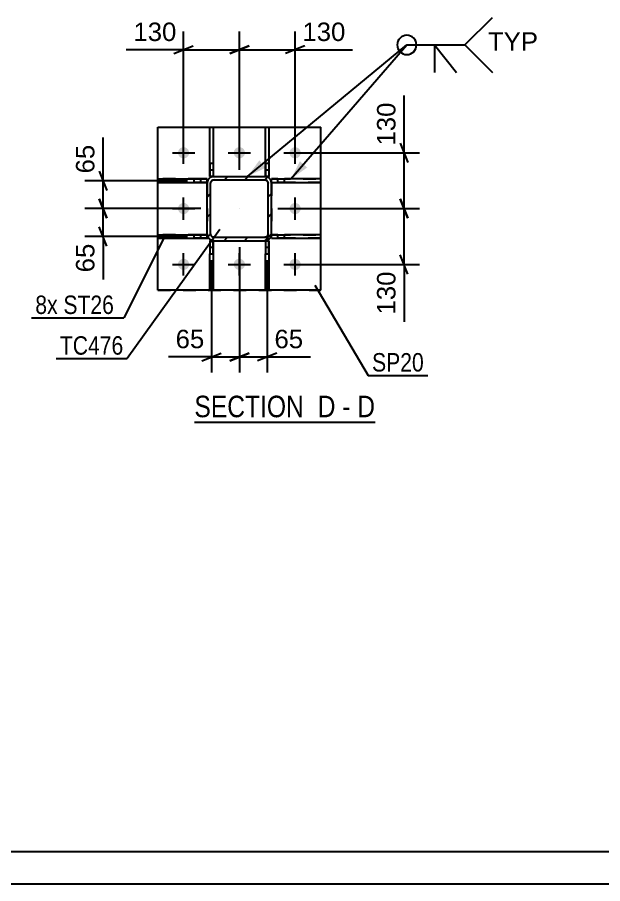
# Model space of a CAD drawing. Header units: millimetres. Extents: x -315 to 526, y -215 to 379.
# Drawn here: x -95.2 to -4.3, y -215 to -80.4 of the extents above; entities that cross this region are included whole.
import ezdxf

# ---------------------------------------------------------------- set-up
doc = ezdxf.new("R2010")
doc.units = ezdxf.units.MM
doc.linetypes.add('DXK_LINE_DOT2', pattern=[3.9198, 1.9599, -1.9599])
doc.linetypes.add('DXK_LINE_DOT3', pattern=[5.9187, 2.979, -0.9799, 0.9799, -0.9799])
doc.styles.add('Arial', font='arial.ttf', dxfattribs={"height": 0.2})
doc.styles.add('Arial Narrow', font='ARIALN.TTF', dxfattribs={"height": 0.2})

# ---------------------------------------------------------------- blocks, each defined once
blk = doc.blocks.new('Unknown-284857918-17864')
at = {"color": 5, "linetype": 'Continuous'}
for p, q in [((-310.25, -210.04), (520.75, -210.04)), ((-315.25, -215.04), (525.75, -215.04))]:
    blk.add_line(p, q, dxfattribs=at)
blk = doc.blocks.new('Unknown-284857918-15 - 31999')
at = {"color": 6, "linetype": 'Continuous'}
blk.add_line((-67.73, -143.31), (-39.66, -143.31), dxfattribs=at)
at = {"color": 0, "linetype": 'Continuous'}
for points in [[(-49.62, -142.56), (-49.62, -139.06), (-67.73, -139.06), (-67.73, -142.56)], [(-45.81, -142.56), (-45.81, -139.06), (-48.57, -139.06), (-48.57, -142.56)], [(-43.48, -142.56), (-43.48, -139.06), (-44.76, -139.06), (-44.76, -142.56)], [(-39.66, -142.56), (-39.66, -139.06), (-42.43, -139.06), (-42.43, -142.56)]]:
    blk.add_wipeout(points, dxfattribs=at)
at = {"color": 7, "linetype": 'Continuous', "style": 'Arial Narrow'}
for s, p in [('SECTION ', (-67.73, -142.56)), ('D', (-48.57, -142.56)), ('D', (-42.43, -142.56)), ('-', (-44.76, -142.56))]:
    blk.add_text(s, height=3.34, dxfattribs=at).set_placement(p)
blk = doc.blocks.new('Part-284857918-32085 - 31999')
at = {"linetype": 'Continuous'}
h = blk.add_hatch(dxfattribs=at)
h.set_pattern_fill('', scale=0.7, style=0, pattern_type=0)
h.set_pattern_definition([(45, (-53.7076, -106.0734), (-1.5715, 1.5715), [])])
h.paths.add_polyline_path([(-55.74, -106.07), (-53.71, -106.07), (-53.71, -105.54), (-55.74, -105.54)])
at = {"color": 7, "linetype": 'DXK_LINE_DOT2'}
for p, q in [((-54.74, -105.54), (-55.74, -105.54)), ((-55.74, -105.54), (-55.74, -105.54)), ((-55.74, -106.07), (-55.74, -105.54)), ((-54.74, -106.07), (-54.74, -105.54)), ((-54.74, -105.54), (-48.08, -105.54)), ((-48.08, -106.07), (-53.71, -106.07))]:
    blk.add_line(p, q, dxfattribs=at)
at = {"color": 2, "linetype": 'Continuous'}
for p, q in [((-55.74, -105.54), (-53.71, -105.54)), ((-55.74, -106.07), (-55.74, -105.54)), ((-55.74, -106.07), (-54.74, -106.07)), ((-55.74, -106.07), (-53.71, -106.07)), ((-53.71, -106.07), (-54.74, -106.07)), ((-48.08, -105.54), (-53.71, -105.54)), ((-53.71, -106.07), (-53.71, -105.54)), ((-53.71, -106.07), (-48.08, -106.07)), ((-48.08, -106.07), (-48.08, -105.54))]:
    blk.add_line(p, q, dxfattribs=at)
blk = doc.blocks.new('Part-284857918-32005 - 31999')
at = {"linetype": 'Continuous'}
h = blk.add_hatch(dxfattribs=at)
h.set_pattern_fill('', scale=0.7, style=0, pattern_type=0)
h.set_pattern_definition([(45, (-56.8108, -115.14), (-1.57154, 1.57154), [])])
h.paths.add_polyline_path([(-64.68, -115.14), (-56.81, -115.14), (-56.4, -115.06), (-56.06, -114.83), (-55.83, -114.48), (-55.74, -114.07), (-55.74, -106.21), (-55.83, -105.8), (-56.06, -105.45), (-56.4, -105.22), (-56.81, -105.14), (-64.68, -105.14), (-65.09, -105.22), (-65.43, -105.45), (-65.66, -105.8), (-65.74, -106.21), (-65.74, -114.07), (-65.66, -114.48), (-65.43, -114.83), (-65.09, -115.06)])
h.paths.add_polyline_path([(-65.17, -114.28), (-65.21, -114.07), (-65.21, -106.21), (-65.17, -106), (-65.05, -105.83), (-64.88, -105.71), (-64.68, -105.67), (-56.81, -105.67), (-56.61, -105.71), (-56.43, -105.83), (-56.32, -106), (-56.28, -106.21), (-56.28, -114.07), (-56.32, -114.28), (-56.43, -114.45), (-56.61, -114.57), (-56.81, -114.61), (-64.68, -114.61), (-64.88, -114.57), (-65.05, -114.45)])
at = {"color": 7, "linetype": 'DXK_LINE_DOT2'}
for p, q in [((-65.74, -106.21), (-65.66, -105.8)), ((-65.74, -106.21), (-65.74, -114.07)), ((-65.17, -106), (-65.21, -106.21)), ((-65.21, -106.21), (-65.21, -106.21)), ((-65.21, -114.07), (-65.21, -106.21)), ((-65.09, -105.22), (-64.68, -105.14)), ((-65.05, -105.83), (-65.05, -105.83)), ((-64.68, -105.14), (-56.81, -105.14)), ((-64.68, -105.14), (-64.68, -105.14)), ((-64.68, -105.67), (-64.68, -105.67)), ((-56.81, -105.14), (-56.81, -105.14)), ((-56.81, -105.14), (-56.4, -105.22)), ((-56.81, -105.67), (-56.81, -105.67)), ((-56.43, -105.83), (-56.43, -105.83)), ((-56.28, -106.21), (-56.32, -106)), ((-56.28, -106.21), (-56.28, -106.21)), ((-56.28, -114.07), (-56.28, -106.21)), ((-55.83, -105.8), (-55.74, -106.21)), ((-55.74, -106.21), (-55.74, -114.07)), ((-65.66, -114.48), (-65.74, -114.07)), ((-65.21, -114.07), (-65.21, -114.07)), ((-65.21, -114.07), (-65.17, -114.28)), ((-56.32, -114.28), (-56.28, -114.07)), ((-56.28, -114.07), (-56.28, -114.07)), ((-55.74, -114.07), (-55.83, -114.48)), ((-65.43, -114.83), (-65.43, -114.83)), ((-64.88, -114.57), (-64.68, -114.61)), ((-64.68, -114.61), (-64.68, -114.61)), ((-64.68, -114.61), (-56.81, -114.61)), ((-64.68, -115.14), (-64.68, -115.14)), ((-56.81, -114.61), (-56.61, -114.57)), ((-56.81, -114.61), (-56.81, -114.61)), ((-56.81, -115.14), (-56.81, -115.14)), ((-56.06, -114.83), (-56.06, -114.83))]:
    blk.add_line(p, q, dxfattribs=at)
at = {"color": 2, "linetype": 'Continuous'}
for p, q in [((-65.66, -105.8), (-65.74, -106.21)), ((-65.74, -114.07), (-65.74, -106.21)), ((-65.21, -106.21), (-65.17, -106)), ((-65.21, -114.07), (-65.21, -106.21)), ((-64.68, -105.14), (-65.09, -105.22)), ((-64.68, -105.67), (-64.88, -105.71)), ((-64.88, -105.71), (-64.68, -105.67)), ((-64.68, -105.14), (-56.81, -105.14)), ((-64.68, -105.67), (-56.81, -105.67)), ((-64.68, -105.67), (-56.81, -105.67)), ((-56.4, -105.22), (-56.81, -105.14)), ((-56.61, -105.71), (-56.81, -105.67)), ((-56.81, -105.67), (-56.61, -105.71)), ((-56.32, -106), (-56.28, -106.21)), ((-56.28, -114.07), (-56.28, -106.21)), ((-55.74, -106.21), (-55.83, -105.8)), ((-55.74, -114.07), (-55.74, -106.21)), ((-65.74, -114.07), (-65.66, -114.48)), ((-65.17, -114.28), (-65.21, -114.07)), ((-56.28, -114.07), (-56.32, -114.28)), ((-55.83, -114.48), (-55.74, -114.07)), ((-64.68, -115.14), (-65.09, -115.06)), ((-65.09, -115.06), (-64.68, -115.14)), ((-64.68, -114.61), (-64.88, -114.57)), ((-64.68, -114.61), (-56.81, -114.61)), ((-64.68, -115.14), (-56.81, -115.14)), ((-64.68, -115.14), (-56.81, -115.14)), ((-56.61, -114.57), (-56.81, -114.61)), ((-56.4, -115.06), (-56.81, -115.14)), ((-56.81, -115.14), (-56.4, -115.06))]:
    blk.add_line(p, q, dxfattribs=at)
at = {"color": 7, "linetype": 'DXK_LINE_DOT3'}
blk.add_line((-60.74, -110.14), (-60.74, -110.14), dxfattribs=at)
at = {"color": 7, "linetype": 'DXK_LINE_DOT2'}
for centre, radius, start, end in [((-64.68, -106.21), 1.07, 112.5, 157.5), ((-64.68, -106.21), 0.533, 135, 157.5), ((-56.81, -106.21), 0.533, 22.5, 45), ((-56.81, -106.21), 1.07, 22.5, 67.5), ((-64.68, -114.07), 0.533, 202.5, 247.2657), ((-56.81, -114.07), 0.533, 292.7343, 337.5), ((-64.68, -114.07), 1.07, 202.5, 225), ((-64.68, -114.07), 1.07, 247.3833, 247.5004), ((-56.81, -114.07), 1.07, 292.4996, 292.6167), ((-56.81, -114.07), 1.07, 315, 337.5)]:
    blk.add_arc(centre, radius, start, end, dxfattribs=at)
at = {"color": 2, "linetype": 'Continuous'}
for centre, radius, start, end in [((-64.68, -106.21), 1.07, 112.5, 157.5), ((-64.68, -106.21), 0.533, 112.5, 157.5), ((-64.68, -106.21), 0.533, 112.5, 135), ((-56.81, -106.21), 0.533, 45, 67.5), ((-56.81, -106.21), 0.533, 22.5, 67.5), ((-56.81, -106.21), 1.07, 22.5, 67.5), ((-64.68, -114.07), 0.533, 202.5, 247.5), ((-56.81, -114.07), 0.533, 292.5, 337.5), ((-64.68, -114.07), 1.07, 202.5, 247.5), ((-64.68, -114.07), 1.07, 225, 247.3829), ((-64.68, -114.07), 0.533, 247.2659, 247.5002), ((-56.81, -114.07), 0.533, 292.4998, 292.7341), ((-56.81, -114.07), 1.07, 292.5, 337.5), ((-56.81, -114.07), 1.07, 292.6171, 315)]:
    blk.add_arc(centre, radius, start, end, dxfattribs=at)
blk = doc.blocks.new('Part-284857918-32091 - 31999')
at = {"linetype": 'Continuous'}
h = blk.add_hatch(dxfattribs=at)
h.set_pattern_fill('', scale=0.7, style=0, pattern_type=0)
h.set_pattern_definition([(45, (-56.1442, -117.1784), (-1.5715, 1.5715), [])])
h.paths.add_polyline_path([(-56.68, -117.18), (-56.14, -117.18), (-56.14, -115.14), (-56.68, -115.14)])
at = {"color": 7, "linetype": 'DXK_LINE_DOT2'}
for p, q in [((-56.68, -115.14), (-56.68, -117.18)), ((-56.68, -115.14), (-56.14, -115.14)), ((-56.14, -115.14), (-56.14, -117.18)), ((-56.68, -116.14), (-56.14, -116.14))]:
    blk.add_line(p, q, dxfattribs=at)
at = {"color": 2, "linetype": 'Continuous'}
for p, q in [((-56.68, -115.14), (-56.68, -117.18)), ((-56.14, -115.14), (-56.68, -115.14)), ((-56.14, -117.18), (-56.14, -115.14)), ((-56.68, -122.81), (-56.68, -117.18)), ((-56.68, -117.18), (-56.14, -117.18)), ((-56.14, -117.18), (-56.14, -122.81)), ((-56.14, -122.81), (-56.68, -122.81))]:
    blk.add_line(p, q, dxfattribs=at)
blk = doc.blocks.new('Part-284857918-32027 - 31999')
at = {"color": 2, "linetype": 'Continuous'}
for p, q in [((-73.41, -97.47), (-73.41, -97.47)), ((-73.41, -122.81), (-73.41, -97.47)), ((-73.41, -97.47), (-48.08, -97.47)), ((-48.08, -97.47), (-48.08, -97.47)), ((-48.08, -122.81), (-48.08, -97.47)), ((-73.41, -122.81), (-73.41, -122.81)), ((-48.08, -122.81), (-73.41, -122.81)), ((-48.08, -122.81), (-48.08, -122.81))]:
    blk.add_line(p, q, dxfattribs=at)
at = {"color": 7, "linetype": 'DXK_LINE_DOT2'}
for p, q in [((-73.41, -97.47), (-48.08, -97.47)), ((-73.41, -122.81), (-48.08, -122.81))]:
    blk.add_line(p, q, dxfattribs=at)
blk = doc.blocks.new('Part-284857918-32086 - 31999')
at = {"linetype": 'Continuous'}
h = blk.add_hatch(dxfattribs=at)
h.set_pattern_fill('', scale=0.7, style=0, pattern_type=0)
h.set_pattern_definition([(45, (-53.7058, -114.7397), (-1.5715, 1.5715), [])])
h.paths.add_polyline_path([(-55.74, -114.74), (-53.71, -114.74), (-53.71, -114.21), (-55.74, -114.21)])
at = {"color": 7, "linetype": 'DXK_LINE_DOT2'}
for p, q in [((-54.74, -114.21), (-55.74, -114.21)), ((-55.74, -114.21), (-55.74, -114.21)), ((-55.74, -114.74), (-55.74, -114.21)), ((-54.74, -114.74), (-54.74, -114.21)), ((-54.74, -114.21), (-48.08, -114.21)), ((-48.08, -114.74), (-53.71, -114.74))]:
    blk.add_line(p, q, dxfattribs=at)
at = {"color": 2, "linetype": 'Continuous'}
for p, q in [((-55.74, -114.21), (-53.71, -114.21)), ((-55.74, -114.74), (-55.74, -114.21)), ((-48.08, -114.21), (-53.71, -114.21)), ((-53.71, -114.74), (-53.71, -114.21)), ((-48.08, -114.74), (-48.08, -114.21)), ((-55.74, -114.74), (-54.74, -114.74)), ((-55.74, -114.74), (-53.71, -114.74)), ((-53.71, -114.74), (-54.74, -114.74)), ((-53.71, -114.74), (-48.08, -114.74))]:
    blk.add_line(p, q, dxfattribs=at)
blk = doc.blocks.new('Part-284857918-32087 - 31999')
at = {"linetype": 'Continuous'}
h = blk.add_hatch(dxfattribs=at)
h.set_pattern_fill('', scale=0.7, style=0, pattern_type=0)
h.set_pattern_definition([(45, (-65.7442, -106.0734), (-1.5715, 1.5715), [])])
h.paths.add_polyline_path([(-67.78, -106.07), (-65.74, -106.07), (-65.74, -105.54), (-67.78, -105.54)])
at = {"color": 2, "linetype": 'Continuous'}
for p, q in [((-73.41, -105.54), (-73.41, -106.07)), ((-73.41, -105.54), (-67.78, -105.54)), ((-73.41, -106.07), (-67.78, -106.07)), ((-67.78, -106.07), (-67.78, -105.54)), ((-67.78, -105.54), (-65.74, -105.54)), ((-67.78, -106.07), (-66.74, -106.07)), ((-65.74, -106.07), (-67.78, -106.07)), ((-66.74, -106.07), (-65.74, -106.07)), ((-65.74, -105.54), (-65.74, -106.07))]:
    blk.add_line(p, q, dxfattribs=at)
at = {"color": 7, "linetype": 'DXK_LINE_DOT2'}
for p, q in [((-66.74, -105.54), (-73.41, -105.54)), ((-73.41, -106.07), (-67.78, -106.07)), ((-66.74, -106.07), (-66.74, -105.54)), ((-65.74, -105.54), (-66.74, -105.54)), ((-65.74, -106.07), (-65.74, -105.54)), ((-65.74, -106.07), (-65.74, -106.07))]:
    blk.add_line(p, q, dxfattribs=at)
blk = doc.blocks.new('Part-284857918-32088 - 31999')
at = {"linetype": 'Continuous'}
h = blk.add_hatch(dxfattribs=at)
h.set_pattern_fill('', scale=0.7, style=0, pattern_type=0)
h.set_pattern_definition([(45, (-65.7442, -114.7397), (-1.5715, 1.5715), [])])
h.paths.add_polyline_path([(-67.78, -114.74), (-65.74, -114.74), (-65.74, -114.21), (-67.78, -114.21)])
at = {"color": 2, "linetype": 'Continuous'}
for p, q in [((-73.41, -114.21), (-73.41, -114.74)), ((-73.41, -114.21), (-67.78, -114.21)), ((-67.78, -114.74), (-67.78, -114.21)), ((-67.78, -114.21), (-65.74, -114.21)), ((-65.74, -114.21), (-65.74, -114.74)), ((-73.41, -114.74), (-67.78, -114.74)), ((-67.78, -114.74), (-66.74, -114.74)), ((-65.74, -114.74), (-67.78, -114.74)), ((-66.74, -114.74), (-65.74, -114.74))]:
    blk.add_line(p, q, dxfattribs=at)
at = {"color": 7, "linetype": 'DXK_LINE_DOT2'}
for p, q in [((-66.74, -114.21), (-73.41, -114.21)), ((-66.74, -114.74), (-66.74, -114.21)), ((-65.74, -114.21), (-66.74, -114.21)), ((-65.74, -114.74), (-65.74, -114.21)), ((-73.41, -114.74), (-67.78, -114.74)), ((-65.74, -114.74), (-65.74, -114.74))]:
    blk.add_line(p, q, dxfattribs=at)
blk = doc.blocks.new('Part-284857918-32089 - 31999')
at = {"linetype": 'Continuous'}
h = blk.add_hatch(dxfattribs=at)
h.set_pattern_fill('', scale=0.7, style=0, pattern_type=0)
h.set_pattern_definition([(45, (-56.1442, -105.1399), (-1.5715, 1.5715), [])])
h.paths.add_polyline_path([(-56.68, -105.14), (-56.14, -105.14), (-56.14, -103.1), (-56.68, -103.1)])
at = {"color": 2, "linetype": 'Continuous'}
for p, q in [((-56.68, -103.1), (-56.68, -97.47)), ((-56.68, -97.47), (-56.14, -97.47)), ((-56.14, -97.47), (-56.14, -103.1)), ((-56.68, -105.14), (-56.68, -103.1)), ((-56.68, -103.1), (-56.14, -103.1)), ((-56.14, -103.1), (-56.14, -105.14)), ((-56.14, -105.14), (-56.68, -105.14)), ((-56.14, -105.14), (-56.68, -105.14))]:
    blk.add_line(p, q, dxfattribs=at)
at = {"color": 7, "linetype": 'DXK_LINE_DOT2'}
for p, q in [((-56.68, -103.1), (-56.68, -105.14)), ((-56.14, -103.1), (-56.14, -105.14)), ((-56.68, -104.14), (-56.14, -104.14))]:
    blk.add_line(p, q, dxfattribs=at)
blk = doc.blocks.new('Part-284857918-32090 - 31999')
at = {"linetype": 'Continuous'}
h = blk.add_hatch(dxfattribs=at)
h.set_pattern_fill('', scale=0.7, style=0, pattern_type=0)
h.set_pattern_definition([(45, (-64.8108, -105.1399), (-1.5715, 1.5715), [])])
h.paths.add_polyline_path([(-65.34, -105.14), (-64.81, -105.14), (-64.81, -103.1), (-65.34, -103.1)])
at = {"color": 2, "linetype": 'Continuous'}
for p, q in [((-65.34, -103.1), (-65.34, -97.47)), ((-65.34, -97.47), (-64.81, -97.47)), ((-64.81, -97.47), (-64.81, -103.1)), ((-65.34, -105.14), (-65.34, -103.1)), ((-65.34, -103.1), (-64.81, -103.1)), ((-64.81, -103.1), (-64.81, -105.14)), ((-64.81, -105.14), (-65.34, -105.14)), ((-64.81, -105.14), (-65.34, -105.14))]:
    blk.add_line(p, q, dxfattribs=at)
at = {"color": 7, "linetype": 'DXK_LINE_DOT2'}
for p, q in [((-65.34, -103.1), (-65.34, -105.14)), ((-64.81, -103.1), (-64.81, -105.14)), ((-65.34, -104.14), (-64.81, -104.14))]:
    blk.add_line(p, q, dxfattribs=at)
blk = doc.blocks.new('Part-284857918-32092 - 31999')
at = {"linetype": 'Continuous'}
h = blk.add_hatch(dxfattribs=at)
h.set_pattern_fill('', scale=0.7, style=0, pattern_type=0)
h.set_pattern_definition([(45, (-64.8108, -117.1784), (-1.5715, 1.5715), [])])
h.paths.add_polyline_path([(-65.34, -117.18), (-64.81, -117.18), (-64.81, -115.14), (-65.34, -115.14)])
at = {"color": 7, "linetype": 'DXK_LINE_DOT2'}
for p, q in [((-65.34, -115.14), (-65.34, -117.18)), ((-65.34, -115.14), (-64.81, -115.14)), ((-64.81, -115.14), (-64.81, -117.18)), ((-65.34, -116.14), (-64.81, -116.14))]:
    blk.add_line(p, q, dxfattribs=at)
at = {"color": 2, "linetype": 'Continuous'}
for p, q in [((-65.34, -115.14), (-65.34, -117.18)), ((-64.81, -115.14), (-65.34, -115.14)), ((-64.81, -117.18), (-64.81, -115.14)), ((-65.34, -122.81), (-65.34, -117.18)), ((-65.34, -117.18), (-64.81, -117.18)), ((-64.81, -117.18), (-64.81, -122.81)), ((-64.81, -122.81), (-65.34, -122.81))]:
    blk.add_line(p, q, dxfattribs=at)
blk = doc.blocks.new('Bolt-284857918-32115 - 31999')
at = {"linetype": 'Continuous'}
for points in [[(-69.41, -100.61), (-69.23, -100.63), (-69.06, -100.68), (-68.9, -100.77), (-68.77, -100.89), (-68.66, -101.04), (-68.59, -101.21), (-68.55, -101.38), (-68.55, -101.56), (-68.59, -101.74), (-68.66, -101.91), (-68.77, -102.05), (-68.9, -102.18), (-69.06, -102.27), (-69.23, -102.32), (-69.41, -102.34), (-69.59, -102.32), (-69.76, -102.27), (-69.92, -102.18), (-70.05, -102.05), (-70.16, -101.91), (-70.24, -101.74), (-70.27, -101.56), (-70.27, -101.38), (-70.24, -101.21), (-70.16, -101.04), (-70.05, -100.89), (-69.92, -100.77), (-69.76, -100.68), (-69.59, -100.63)], [(-60.74, -100.61), (-60.56, -100.63), (-60.39, -100.68), (-60.23, -100.77), (-60.1, -100.89), (-59.99, -101.04), (-59.92, -101.21), (-59.88, -101.38), (-59.88, -101.56), (-59.92, -101.74), (-59.99, -101.91), (-60.1, -102.05), (-60.23, -102.18), (-60.39, -102.27), (-60.56, -102.32), (-60.74, -102.34), (-60.92, -102.32), (-61.1, -102.27), (-61.25, -102.18), (-61.39, -102.05), (-61.49, -101.91), (-61.57, -101.74), (-61.61, -101.56), (-61.61, -101.38), (-61.57, -101.21), (-61.49, -101.04), (-61.39, -100.89), (-61.25, -100.77), (-61.1, -100.68), (-60.92, -100.63)], [(-52.08, -100.61), (-51.9, -100.63), (-51.73, -100.68), (-51.57, -100.77), (-51.43, -100.89), (-51.33, -101.04), (-51.25, -101.21), (-51.22, -101.38), (-51.22, -101.56), (-51.25, -101.74), (-51.33, -101.91), (-51.43, -102.05), (-51.57, -102.18), (-51.73, -102.27), (-51.9, -102.32), (-52.08, -102.34), (-52.26, -102.32), (-52.43, -102.27), (-52.59, -102.18), (-52.72, -102.05), (-52.83, -101.91), (-52.9, -101.74), (-52.94, -101.56), (-52.94, -101.38), (-52.9, -101.21), (-52.83, -101.04), (-52.72, -100.89), (-52.59, -100.77), (-52.43, -100.68), (-52.26, -100.63)], [(-69.41, -109.27), (-69.23, -109.29), (-69.06, -109.35), (-68.9, -109.44), (-68.77, -109.56), (-68.66, -109.71), (-68.59, -109.87), (-68.55, -110.05), (-68.55, -110.23), (-68.59, -110.41), (-68.66, -110.57), (-68.77, -110.72), (-68.9, -110.84), (-69.06, -110.93), (-69.23, -110.99), (-69.41, -111.01), (-69.59, -110.99), (-69.76, -110.93), (-69.92, -110.84), (-70.05, -110.72), (-70.16, -110.57), (-70.24, -110.41), (-70.27, -110.23), (-70.27, -110.05), (-70.24, -109.87), (-70.16, -109.71), (-70.05, -109.56), (-69.92, -109.44), (-69.76, -109.35), (-69.59, -109.29)], [(-52.08, -109.27), (-51.9, -109.29), (-51.73, -109.35), (-51.57, -109.44), (-51.43, -109.56), (-51.33, -109.71), (-51.25, -109.87), (-51.22, -110.05), (-51.22, -110.23), (-51.25, -110.41), (-51.33, -110.57), (-51.43, -110.72), (-51.57, -110.84), (-51.73, -110.93), (-51.9, -110.99), (-52.08, -111.01), (-52.26, -110.99), (-52.43, -110.93), (-52.59, -110.84), (-52.72, -110.72), (-52.83, -110.57), (-52.9, -110.41), (-52.94, -110.23), (-52.94, -110.05), (-52.9, -109.87), (-52.83, -109.71), (-52.72, -109.56), (-52.59, -109.44), (-52.43, -109.35), (-52.26, -109.29)], [(-69.41, -117.94), (-69.23, -117.96), (-69.06, -118.02), (-68.9, -118.11), (-68.77, -118.23), (-68.66, -118.37), (-68.59, -118.54), (-68.55, -118.72), (-68.55, -118.9), (-68.59, -119.08), (-68.66, -119.24), (-68.77, -119.39), (-68.9, -119.51), (-69.06, -119.6), (-69.23, -119.66), (-69.41, -119.67), (-69.59, -119.66), (-69.76, -119.6), (-69.92, -119.51), (-70.05, -119.39), (-70.16, -119.24), (-70.24, -119.08), (-70.27, -118.9), (-70.27, -118.72), (-70.24, -118.54), (-70.16, -118.37), (-70.05, -118.23), (-69.92, -118.11), (-69.76, -118.02), (-69.59, -117.96)], [(-60.74, -117.94), (-60.56, -117.96), (-60.39, -118.02), (-60.23, -118.11), (-60.1, -118.23), (-59.99, -118.37), (-59.92, -118.54), (-59.88, -118.72), (-59.88, -118.9), (-59.92, -119.08), (-59.99, -119.24), (-60.1, -119.39), (-60.23, -119.51), (-60.39, -119.6), (-60.56, -119.66), (-60.74, -119.67), (-60.92, -119.66), (-61.1, -119.6), (-61.25, -119.51), (-61.39, -119.39), (-61.49, -119.24), (-61.57, -119.08), (-61.61, -118.9), (-61.61, -118.72), (-61.57, -118.54), (-61.49, -118.37), (-61.39, -118.23), (-61.25, -118.11), (-61.1, -118.02), (-60.92, -117.96)], [(-52.08, -117.94), (-51.9, -117.96), (-51.73, -118.02), (-51.57, -118.11), (-51.43, -118.23), (-51.33, -118.37), (-51.25, -118.54), (-51.22, -118.72), (-51.22, -118.9), (-51.25, -119.08), (-51.33, -119.24), (-51.43, -119.39), (-51.57, -119.51), (-51.73, -119.6), (-51.9, -119.66), (-52.08, -119.67), (-52.26, -119.66), (-52.43, -119.6), (-52.59, -119.51), (-52.72, -119.39), (-52.83, -119.24), (-52.9, -119.08), (-52.94, -118.9), (-52.94, -118.72), (-52.9, -118.54), (-52.83, -118.37), (-52.72, -118.23), (-52.59, -118.11), (-52.43, -118.02), (-52.26, -117.96)]]:
    blk.add_hatch(color=1, dxfattribs=at).paths.add_polyline_path(points)
at = {"color": 1, "linetype": 'Continuous'}
for p, q in [((-69.41, -103.21), (-69.41, -99.74)), ((-60.74, -103.21), (-60.74, -99.74)), ((-52.08, -103.21), (-52.08, -99.74)), ((-71.14, -101.47), (-67.68, -101.47)), ((-62.48, -101.47), (-59.01, -101.47)), ((-53.81, -101.47), (-50.34, -101.47)), ((-69.41, -111.87), (-69.41, -108.41)), ((-52.08, -111.87), (-52.08, -108.41)), ((-71.14, -110.14), (-67.68, -110.14)), ((-53.81, -110.14), (-50.34, -110.14)), ((-69.41, -120.54), (-69.41, -117.07)), ((-60.74, -120.54), (-60.74, -117.07)), ((-52.08, -120.54), (-52.08, -117.07)), ((-71.14, -118.81), (-67.68, -118.81)), ((-62.48, -118.81), (-59.01, -118.81)), ((-53.81, -118.81), (-50.34, -118.81))]:
    blk.add_line(p, q, dxfattribs=at)
blk = doc.blocks.new('StraightDimension-284857918-32216 - 31999')
at = {"color": 7, "linetype": 'Continuous'}
for p, q in [((-35.14, -101.47), (-35.14, -92.55)), ((-35.14, -101.47), (-35.14, -92.55)), ((-35.74, -99.97), (-34.54, -102.97)), ((-51.08, -101.47), (-32.74, -101.47)), ((-35.14, -110.14), (-35.14, -101.47)), ((-34.54, -111.64), (-35.74, -108.64)), ((-54.74, -110.14), (-32.74, -110.14))]:
    blk.add_line(p, q, dxfattribs=at)
at = {"color": 0}
blk.add_wipeout([(-35.89, -93.08), (-40.09, -93.08), (-40.09, -100.95), (-35.89, -100.95)], dxfattribs=at)
at = {"color": 3, "style": 'Arial'}
blk.add_text('130', height=2.865, rotation=90.0002, dxfattribs=at).set_placement((-36.49, -100.35))
blk = doc.blocks.new('StraightDimension-284857918-32217 - 31999')
at = {"color": 7, "linetype": 'Continuous'}
for p, q in [((-35.74, -108.64), (-34.54, -111.64)), ((-54.74, -110.14), (-32.74, -110.14)), ((-35.14, -118.81), (-35.14, -110.14)), ((-34.54, -120.31), (-35.74, -117.31)), ((-51.08, -118.81), (-32.74, -118.81)), ((-35.14, -118.81), (-35.14, -127.73)), ((-35.14, -118.81), (-35.14, -127.73))]:
    blk.add_line(p, q, dxfattribs=at)
at = {"color": 0}
blk.add_wipeout([(-35.89, -119.33), (-40.09, -119.33), (-40.09, -127.2), (-35.89, -127.2)], dxfattribs=at)
at = {"color": 3, "style": 'Arial'}
blk.add_text('130', height=2.865, rotation=90.0002, dxfattribs=at).set_placement((-36.49, -126.6))
blk = doc.blocks.new('StraightDimension-284857918-32253 - 31999')
at = {"color": 7, "linetype": 'Continuous'}
for p, q in [((-60.74, -116.14), (-60.74, -135.59)), ((-65.08, -118.18), (-65.08, -135.59)), ((-65.08, -133.19), (-71.77, -133.19)), ((-65.08, -133.19), (-71.77, -133.19)), ((-66.58, -133.79), (-63.58, -132.59)), ((-65.08, -133.19), (-60.74, -133.19)), ((-59.24, -132.59), (-62.24, -133.79))]:
    blk.add_line(p, q, dxfattribs=at)
at = {"color": 0}
blk.add_wipeout([(-65.6, -132.44), (-65.6, -128.24), (-71.25, -128.24), (-71.25, -132.44)], dxfattribs=at)
at = {"color": 3, "style": 'Arial'}
blk.add_text('65', height=2.865, dxfattribs=at).set_placement((-70.65, -131.84))
blk = doc.blocks.new('StraightDimension-284857918-32183 - 31999')
at = {"color": 7, "linetype": 'Continuous'}
for p, q in [((-60.74, -104.14), (-60.74, -82.61)), ((-52.08, -100.47), (-52.08, -82.61)), ((-62.24, -86.06), (-59.24, -84.86)), ((-60.74, -85.46), (-52.08, -85.46)), ((-50.58, -84.86), (-53.58, -86.06)), ((-52.08, -85.46), (-43.16, -85.46)), ((-52.08, -85.46), (-43.16, -85.46))]:
    blk.add_line(p, q, dxfattribs=at)
at = {"color": 0}
blk.add_wipeout([(-43.68, -84.71), (-43.68, -80.51), (-51.55, -80.51), (-51.55, -84.71)], dxfattribs=at)
at = {"color": 3, "style": 'Arial'}
blk.add_text('130', height=2.865, dxfattribs=at).set_placement((-50.95, -84.11))
blk = doc.blocks.new('StraightDimension-284857918-32184 - 31999')
at = {"color": 7, "linetype": 'Continuous'}
for p, q in [((-69.41, -100.47), (-69.41, -82.61)), ((-60.74, -104.14), (-60.74, -82.61)), ((-69.41, -85.46), (-78.33, -85.46)), ((-69.41, -85.46), (-78.33, -85.46)), ((-70.91, -86.06), (-67.91, -84.86)), ((-69.41, -85.46), (-60.74, -85.46)), ((-59.24, -84.86), (-62.24, -86.06))]:
    blk.add_line(p, q, dxfattribs=at)
at = {"color": 0}
blk.add_wipeout([(-69.94, -84.71), (-69.94, -80.51), (-77.81, -80.51), (-77.81, -84.71)], dxfattribs=at)
at = {"color": 3, "style": 'Arial'}
blk.add_text('130', height=2.865, dxfattribs=at).set_placement((-77.21, -84.11))
blk = doc.blocks.new('StraightDimension-284857918-32252 - 31999')
at = {"color": 7, "linetype": 'Continuous'}
for p, q in [((-60.74, -116.14), (-60.74, -135.59)), ((-56.41, -118.18), (-56.41, -135.59)), ((-62.24, -133.79), (-59.24, -132.59)), ((-60.74, -133.19), (-56.41, -133.19)), ((-54.91, -132.59), (-57.91, -133.79)), ((-56.41, -133.19), (-49.71, -133.19)), ((-56.41, -133.19), (-49.71, -133.19))]:
    blk.add_line(p, q, dxfattribs=at)
at = {"color": 0}
blk.add_wipeout([(-50.24, -132.44), (-50.24, -128.24), (-55.89, -128.24), (-55.89, -132.44)], dxfattribs=at)
at = {"color": 3, "style": 'Arial'}
blk.add_text('65', height=2.865, dxfattribs=at).set_placement((-55.29, -131.84))
blk = doc.blocks.new('StraightDimension-284857918-32285 - 31999')
at = {"color": 7, "linetype": 'Continuous'}
for p, q in [((-81.92, -105.81), (-81.92, -99.11)), ((-81.92, -105.81), (-81.92, -99.11)), ((-82.52, -104.31), (-81.32, -107.31)), ((-68.78, -105.81), (-84.77, -105.81)), ((-81.92, -110.14), (-81.92, -105.81)), ((-81.32, -111.64), (-82.52, -108.64)), ((-66.74, -110.14), (-84.77, -110.14))]:
    blk.add_line(p, q, dxfattribs=at)
at = {"color": 0}
blk.add_wipeout([(-82.67, -99.63), (-86.87, -99.63), (-86.87, -105.28), (-82.67, -105.28)], dxfattribs=at)
at = {"color": 3, "style": 'Arial'}
blk.add_text('65', height=2.865, rotation=90.0002, dxfattribs=at).set_placement((-83.27, -104.68))
blk = doc.blocks.new('StraightDimension-284857918-32286 - 31999')
at = {"color": 7, "linetype": 'Continuous'}
for p, q in [((-82.52, -108.64), (-81.32, -111.64)), ((-66.74, -110.14), (-84.77, -110.14)), ((-81.92, -114.47), (-81.92, -110.14)), ((-81.32, -115.97), (-82.52, -112.97)), ((-68.78, -114.47), (-84.77, -114.47)), ((-81.92, -114.47), (-81.92, -121.17)), ((-81.92, -114.47), (-81.92, -121.17))]:
    blk.add_line(p, q, dxfattribs=at)
at = {"color": 0}
blk.add_wipeout([(-82.67, -115), (-86.87, -115), (-86.87, -120.65), (-82.67, -120.65)], dxfattribs=at)
at = {"color": 3, "style": 'Arial'}
blk.add_text('65', height=2.865, rotation=90.0002, dxfattribs=at).set_placement((-83.27, -120.05))
blk = doc.blocks.new('MarkSet-284857918-32170 - 31999')
at = {"color": 30, "linetype": 'Continuous'}
blk.add_line((-72.28, -114.33), (-78.72, -127.12), dxfattribs=at)
at = {"color": 0}
for points in [[(-88.98, -126.52), (-88.98, -123.52), (-92.45, -123.52), (-92.45, -126.52)], [(-80.22, -126.52), (-80.22, -123.52), (-88.08, -123.52), (-88.08, -126.52)]]:
    blk.add_wipeout(points, dxfattribs=at)
for points in [[(-88.98, -126.52), (-88.98, -123.52), (-92.45, -123.52), (-92.45, -126.52)], [(-80.22, -126.52), (-80.22, -123.52), (-88.08, -123.52), (-88.08, -126.52)]]:
    blk.add_wipeout(points, dxfattribs=at)
at = {"color": 30, "linetype": 'Continuous'}
blk.add_line((-93.05, -127.12), (-78.72, -127.12), dxfattribs=at)
at = {"color": 3, "style": 'Arial Narrow'}
for s, p in [('8x', (-92.45, -126.52)), ('ST26', (-88.08, -126.52))]:
    blk.add_text(s, height=2.863, dxfattribs=at).set_placement(p)
blk = doc.blocks.new('Mark-284857918-32232 - 31999')
at = {"color": 0}
blk.add_wipeout([(-78.77, -132.84), (-78.77, -129.84), (-88.63, -129.84), (-88.63, -132.84)], dxfattribs=at)
blk.add_wipeout([(-78.77, -132.84), (-78.77, -129.84), (-88.63, -129.84), (-88.63, -132.84)], dxfattribs=at)
at = {"color": 30, "linetype": 'Continuous'}
for p in [(-63.76, -113.37), (-89.23, -133.44)]:
    blk.add_line(p, (-78.17, -133.44), dxfattribs=at)
at = {"color": 3, "style": 'Arial Narrow'}
blk.add_text('TC476', height=2.863, dxfattribs=at).set_placement((-88.63, -132.84))
blk = doc.blocks.new('Mark-284857918-32235 - 31999')
at = {"color": 0}
blk.add_wipeout([(-32.08, -135.46), (-32.08, -132.46), (-40.12, -132.46), (-40.12, -135.46)], dxfattribs=at)
blk.add_wipeout([(-32.08, -135.46), (-32.08, -132.46), (-40.12, -132.46), (-40.12, -135.46)], dxfattribs=at)
at = {"color": 30, "linetype": 'Continuous'}
for p, q in [((-49.04, -122.04), (-40.72, -136.06)), ((-40.72, -136.06), (-31.48, -136.06))]:
    blk.add_line(p, q, dxfattribs=at)
at = {"color": 3, "style": 'Arial Narrow'}
blk.add_text('SP20', height=2.863, dxfattribs=at).set_placement((-40.12, -135.46))
blk = doc.blocks.new('WeldMark-284857918-32503 - 31999')
at = {"linetype": 'Continuous'}
for points in [[(-56.68, -103.81), (-59.47, -105.14), (-57.63, -102.65)], [(-50.2, -103.76), (-52.73, -105.54), (-51.34, -102.78)]]:
    blk.add_hatch(color=30, dxfattribs=at).paths.add_polyline_path(points)
at = {"color": 30, "linetype": 'Continuous'}
for p, q in [((-59.47, -105.14), (-34.72, -84.71)), ((-52.73, -105.54), (-34.72, -84.71)), ((-34.72, -84.71), (-25.72, -84.71))]:
    blk.add_line(p, q, dxfattribs=at)
at = {"color": 3, "linetype": 'Continuous'}
for q in [(-27, -89), (-30.43, -89)]:
    blk.add_line((-30.43, -84.71), q, dxfattribs=at)
for start, end in [(90, 270), (270, 90)]:
    blk.add_arc((-34.72, -84.71), 1.5, start, end, dxfattribs=at)
at = {"color": 0, "linetype": 'Continuous'}
blk.add_wipeout([(-14.34, -85.61), (-14.34, -82.61), (-22.12, -82.61), (-22.12, -85.61)], dxfattribs=at)
blk.add_wipeout([(-14.34, -85.61), (-14.34, -82.61), (-22.12, -82.61), (-22.12, -85.61)], dxfattribs=at)
at = {"color": 3, "linetype": 'Continuous'}
for q in [(-21.43, -80.43), (-21.43, -89)]:
    blk.add_line((-25.72, -84.71), q, dxfattribs=at)
at = {"color": 3, "linetype": 'Continuous', "style": 'Arial'}
blk.add_text('TYP', height=2.865, dxfattribs=at).set_placement((-22.12, -85.61))

msp = doc.modelspace()

# ---------------------------------------------------------------- block references
for name in ['Unknown-284857918-17864', 'Part-284857918-32027 - 31999', 'Part-284857918-32090 - 31999', 'Part-284857918-32089 - 31999', 'Bolt-284857918-32115 - 31999', 'Part-284857918-32087 - 31999', 'Part-284857918-32005 - 31999', 'Part-284857918-32085 - 31999', 'Part-284857918-32088 - 31999', 'Part-284857918-32086 - 31999', 'Part-284857918-32092 - 31999', 'Part-284857918-32091 - 31999']:
    msp.add_blockref(name, (0, 0))

# ---------------------------------------------------------------- next in the draw order: block references
for name in ['StraightDimension-284857918-32216 - 31999', 'StraightDimension-284857918-32253 - 31999', 'Unknown-284857918-15 - 31999']:
    msp.add_blockref(name, (0, 0))

# ---------------------------------------------------------------- next in the draw order: block references
for name in ['StraightDimension-284857918-32183 - 31999', 'StraightDimension-284857918-32217 - 31999']:
    msp.add_blockref(name, (0, 0))

# ---------------------------------------------------------------- next in the draw order: block references
for name in ['StraightDimension-284857918-32184 - 31999', 'StraightDimension-284857918-32252 - 31999']:
    msp.add_blockref(name, (0, 0))

# ---------------------------------------------------------------- next in the draw order: block references
for name in ['WeldMark-284857918-32503 - 31999', 'StraightDimension-284857918-32285 - 31999', 'Mark-284857918-32235 - 31999']:
    msp.add_blockref(name, (0, 0))

# ---------------------------------------------------------------- next in the draw order: block references
msp.add_blockref('StraightDimension-284857918-32286 - 31999', (0, 0))

# ---------------------------------------------------------------- next in the draw order: block references
msp.add_blockref('MarkSet-284857918-32170 - 31999', (0, 0))

# ---------------------------------------------------------------- next in the draw order: block references
msp.add_blockref('Mark-284857918-32232 - 31999', (0, 0))

doc.saveas('drawing.dxf')
